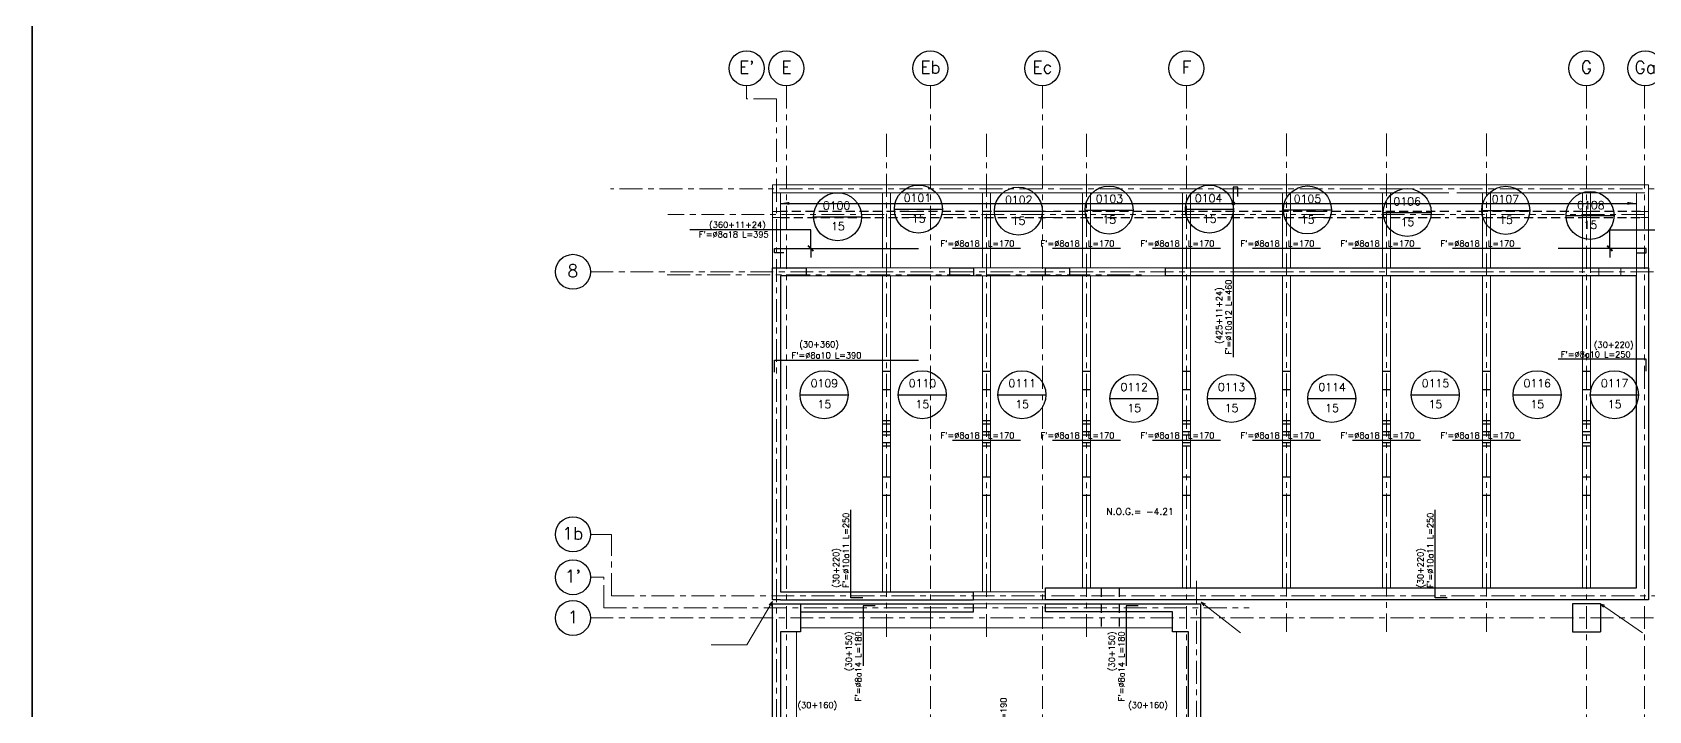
# Model space of a CAD drawing. Extents: x -4 to 6083, y -4 to 8618.
# Drawn here: x 0 to 4041, y 2352 to 4047 of the extents above; entities that cross this region are included whole.
import ezdxf
from ezdxf.enums import TextEntityAlignment as Align
from ezdxf.xclip import XClip

# ---------------------------------------------------------------- set-up
doc = ezdxf.new("R2010")
doc.units = 0
doc.header["$LTSCALE"] = 45
doc.header["$MEASUREMENT"] = 0
doc.header["$XCLIPFRAME"] = 0
for name, pattern in [('2017_67-101$0$DASHED', [0.75, 0.5, -0.25]), ('2017_67-101$0$Grid Line', [2.2225, 1.27, -0.3175, 0.3175, -0.3175]), ('2017_67-101$0$RLE-PROYECCION', [0.71438, 0.47625, -0.23813])]:
    doc.linetypes.add(name, pattern=pattern)
doc.layers.get('0').update_dxf_attribs({"linetype": 'CONTINUOUS'})
for name, color, linetype, lineweight in [('2017_67-101$0$A-ANNO-TEXT', 2, 'CONTINUOUS', 9), ('2017_67-101$0$RLE-EJE', 3, 'CONTINUOUS', 25), ('2017_67-101$0$RLE-EJES', 1, '2017_67-101$0$Grid Line', 9), ('2017_67-101$0$RLE-MURO', 3, 'CONTINUOUS', 25), ('2017_67-101$0$RLE-NIVELES', 3, 'CONTINUOUS', 9), ('2017_67-101$0$RLE-PROYECCION', 2, '2017_67-101$0$RLE-PROYECCION', 15), ('2017_67-101$0$RLE-VIGA', 3, 'CONTINUOUS', 15)]:
    doc.layers.add(name, color=color, linetype=linetype, lineweight=lineweight)
for name, color, linetype in [('2017_67-101$0$RLA-MURO INV DILATADO', 2, '2017_67-101$0$DASHED'), ('fe', 7, 'CONTINUOUS'), ('RLA-FE', 7, 'CONTINUOUS'), ('RLA-FORMATO', 7, 'CONTINUOUS'), ('RLA-LOSAS', 3, 'CONTINUOUS'), ('RLA-TEXTOS-SM', 3, 'CONTINUOUS')]:
    doc.layers.add(name, color=color, linetype=linetype)
doc.styles.add('2017_67-101$0$ROMAND', font='romand', dxfattribs={"height": 31.5})
doc.styles.add('2017_67-101$0$ROMANS', font='ROMANS.shx', dxfattribs={"height": 16.875})
doc.styles.add('ROMAND', font='romand', dxfattribs={"height": 31.5})
doc.styles.add('ROMANS', font='ROMANS.shx', dxfattribs={"height": 16.875})
doc.styles.add('ROMANS0', font='romans.shx')
doc.dimstyles.new('ING-75', dxfattribs={"dimscale": 75, "dimtxt": 0.27, "dimasz": 0.3, "dimexe": 0, "dimexo": 0, "dimgap": 0.1, "dimtad": 1, "dimdec": 1, "dimzin": 12, "dimdsep": 46, "dimtxsty": 'ROMANS', "dimblk": 'TICK1', "dimblk1": 'TICK1', "dimblk2": 'TICK1', "dimcen": 0.09, "dimclrd": 2, "dimclre": 1, "dimclrt": 3, "dimadec": 0, "dimazin": 0, "dimtfac": 1, "dimtdec": 0, "dimtix": 1, "dimtmove": 2, "dimatfit": 3, "dimldrblk": 'TICK1', "dimfxl": 0, "dimfxlon": 1, "dimtolj": 1, "dimtzin": 0, "dimarcsym": 0})

# ---------------------------------------------------------------- blocks, each defined once
blk = doc.blocks.new('2017_67-101')
at = {"layer": '2017_67-101$0$A-ANNO-TEXT'}
for p, q in [((1026.82, 7206.14), (962.37, 7097.77)), ((1026.82, 7206.14), (1018.48, 7198.02)), ((1026.82, 7206.14), (1023.66, 7194.93)), ((2098.04, 7204.54), (2108.76, 7200)), ((2098.04, 7204.54), (2105.05, 7195.25)), ((2098.04, 7204.54), (2196.66, 7127.54)), ((3096.54, 7200.72), (3107.5, 7196.77)), ((3096.54, 7200.72), (3104.05, 7191.82)), ((3096.54, 7200.72), (3201.66, 7127.54)), ((962.37, 7097.77), (873.54, 7097.77))]:
    blk.add_line(p, q, dxfattribs=at)
at = {"layer": '2017_67-101$0$RLA-MURO INV DILATADO'}
for p, q in [((1367.64, 8181.1), (1046.32, 8181.1)), ((1046.32, 8166.1), (1367.64, 8166.1)), ((1708.95, 8181.1), (1387.64, 8181.1)), ((1387.64, 8166.1), (1708.95, 8166.1)), ((2051.32, 8181.1), (1728.95, 8181.1)), ((1728.95, 8166.1), (2051.32, 8166.1)), ((2384.32, 8181.1), (2071.32, 8181.1)), ((2071.32, 8166.1), (2384.32, 8166.1)), ((2717.32, 8181.1), (2404.32, 8181.1)), ((2404.32, 8166.1), (2717.32, 8166.1)), ((3051.32, 8181.1), (2737.32, 8181.1)), ((2737.32, 8166.1), (3051.32, 8166.1)), ((3196.32, 8181.1), (3071.32, 8181.1)), ((3071.32, 8166.1), (3196.32, 8166.1)), ((1321.32, 7780.98), (1301.32, 7780.98)), ((1321.32, 7780.98), (1301.32, 7780.98)), ((1571.32, 7780.98), (1551.32, 7780.98)), ((1571.32, 7780.98), (1551.32, 7780.98)), ((1821.32, 7780.98), (1801.32, 7780.98)), ((1821.32, 7780.98), (1801.32, 7780.98)), ((2071.32, 7780.98), (2051.32, 7780.98)), ((2321.32, 7780.98), (2301.32, 7780.98)), ((2571.32, 7780.98), (2551.32, 7780.98)), ((2821.32, 7780.98), (2801.32, 7780.98)), ((3071.32, 7780.98), (3051.32, 7780.98)), ((1301.32, 7735.98), (1321.32, 7735.98)), ((1301.32, 7735.98), (1321.32, 7735.98)), ((1551.32, 7735.98), (1571.32, 7735.98)), ((1551.32, 7735.98), (1571.32, 7735.98)), ((1801.32, 7735.98), (1821.32, 7735.98)), ((1801.32, 7735.98), (1821.32, 7735.98)), ((2051.32, 7735.98), (2071.32, 7735.98)), ((2301.32, 7735.98), (2321.32, 7735.98)), ((2551.32, 7735.98), (2571.32, 7735.98)), ((2801.32, 7735.98), (2821.32, 7735.98)), ((3051.32, 7735.98), (3071.32, 7735.98)), ((1321.32, 7657.65), (1301.32, 7657.65)), ((1301.32, 7650.15), (1321.32, 7650.15)), ((1571.32, 7657.65), (1551.32, 7657.65)), ((1551.32, 7650.15), (1571.32, 7650.15)), ((1821.32, 7657.65), (1801.32, 7657.65)), ((1801.32, 7650.15), (1821.32, 7650.15)), ((2071.32, 7657.65), (2051.32, 7657.65)), ((2051.32, 7650.15), (2071.32, 7650.15)), ((2321.32, 7657.65), (2301.32, 7657.65)), ((2301.32, 7650.15), (2321.32, 7650.15)), ((2571.32, 7657.65), (2551.32, 7657.65)), ((2551.32, 7650.15), (2571.32, 7650.15)), ((2821.32, 7657.65), (2801.32, 7657.65)), ((2801.32, 7650.15), (2821.32, 7650.15)), ((3071.32, 7657.65), (3051.32, 7657.65)), ((3051.32, 7650.15), (3071.32, 7650.15)), ((1321.32, 7630.15), (1301.32, 7630.15)), ((1301.32, 7622.65), (1321.32, 7622.65)), ((1321.32, 7602.65), (1301.32, 7602.65)), ((1571.32, 7630.15), (1551.32, 7630.15)), ((1551.32, 7622.65), (1571.32, 7622.65)), ((1571.32, 7602.65), (1551.32, 7602.65)), ((1821.32, 7630.15), (1801.32, 7630.15)), ((1801.32, 7622.65), (1821.32, 7622.65)), ((1821.32, 7602.65), (1801.32, 7602.65)), ((2071.32, 7630.15), (2051.32, 7630.15)), ((2051.32, 7622.65), (2071.32, 7622.65)), ((2071.32, 7602.65), (2051.32, 7602.65)), ((2321.32, 7630.15), (2301.32, 7630.15)), ((2301.32, 7622.65), (2321.32, 7622.65)), ((2321.32, 7602.65), (2301.32, 7602.65)), ((2571.32, 7630.15), (2551.32, 7630.15)), ((2551.32, 7622.65), (2571.32, 7622.65)), ((2571.32, 7602.65), (2551.32, 7602.65)), ((2821.32, 7630.15), (2801.32, 7630.15)), ((2801.32, 7622.65), (2821.32, 7622.65)), ((2821.32, 7602.65), (2801.32, 7602.65)), ((3071.32, 7630.15), (3051.32, 7630.15)), ((3051.32, 7622.65), (3071.32, 7622.65)), ((3071.32, 7602.65), (3051.32, 7602.65)), ((1301.32, 7595.15), (1321.32, 7595.15)), ((1551.32, 7595.15), (1571.32, 7595.15)), ((1801.32, 7595.15), (1821.32, 7595.15)), ((2051.32, 7595.15), (2071.32, 7595.15)), ((2301.32, 7595.15), (2321.32, 7595.15)), ((2551.32, 7595.15), (2571.32, 7595.15)), ((2801.32, 7595.15), (2821.32, 7595.15)), ((3051.32, 7595.15), (3071.32, 7595.15)), ((1321.32, 7516.81), (1301.32, 7516.81)), ((1571.32, 7516.81), (1551.32, 7516.81)), ((1821.32, 7516.81), (1801.32, 7516.81)), ((2071.32, 7516.81), (2051.32, 7516.81)), ((2321.32, 7516.81), (2301.32, 7516.81)), ((2571.32, 7516.81), (2551.32, 7516.81)), ((2821.32, 7516.81), (2801.32, 7516.81)), ((3071.32, 7516.81), (3051.32, 7516.81)), ((1301.32, 7471.81), (1321.32, 7471.81)), ((1551.32, 7471.81), (1571.32, 7471.81)), ((1801.32, 7471.81), (1821.32, 7471.81)), ((2051.32, 7471.81), (2071.32, 7471.81)), ((2301.32, 7471.81), (2321.32, 7471.81)), ((2551.32, 7471.81), (2571.32, 7471.81)), ((2801.32, 7471.81), (2821.32, 7471.81)), ((3051.32, 7471.81), (3071.32, 7471.81)), ((1848.32, 7240.15), (1848.32, 7210.15)), ((1893.32, 7240.15), (1893.32, 7210.15)), ((1848.32, 7200.15), (1848.32, 7140.15)), ((1893.32, 7200.15), (1893.32, 7140.15))]:
    blk.add_line(p, q, dxfattribs=at)
at = {"layer": '2017_67-101$0$RLE-EJE'}
for centre in [(961.99, 8538.89), (1061.32, 8538.89), (1421.32, 8538.89), (1701.32, 8538.89), (2061.32, 8538.89), (3061.32, 8538.89), (3208.32, 8538.89), (527.57, 8030.14), (527.57, 7374.01), (527.57, 7266.98), (527.57, 7165.15)]:
    blk.add_circle(centre, 43.75, dxfattribs=at)
at = {"layer": '2017_67-101$0$RLE-EJES'}
for p, q in [((961.99, 8462.19), (961.99, 8495.14)), ((1061.32, 8495.14), (1061.32, 5260.14)), ((1421.32, 8495.14), (1421.32, 6468.29)), ((1701.32, 8495.14), (1701.32, 6468.29)), ((2061.32, 8495.14), (2061.32, 5260.14)), ((3061.32, 8495.14), (3061.32, 5260.14)), ((3206.32, 8495.14), (3206.32, 5260.14)), ((1036.32, 8462.19), (961.99, 8462.19)), ((1036.32, 8462.19), (1036.32, 5294.59)), ((1311.32, 8374.89), (1311.32, 7104.89)), ((1561.32, 8374.89), (1561.32, 7104.89)), ((1811.32, 8374.89), (1811.32, 7104.89)), ((2311.32, 8376.15), (2311.32, 7130.15)), ((2561.32, 8376.15), (2561.32, 7130.15)), ((2811.32, 8376.15), (2811.32, 7130.15)), ((3301.82, 8237.14), (621.32, 8237.14)), ((3206.32, 8173.6), (765.22, 8173.6)), ((571.32, 8030.14), (3888.7, 8030.14)), ((763.22, 8022.64), (1953.22, 8022.64)), ((623.95, 7374.01), (571.32, 7374.01)), ((623.95, 7220.15), (623.95, 7374.01)), ((604.81, 7266.98), (571.32, 7266.98)), ((604.81, 7190.14), (604.81, 7266.98)), ((2086.32, 7257.8), (2086.32, 5291.38)), ((623.95, 7220.15), (3888.7, 7220.15)), ((571.32, 7165.15), (3852.44, 7165.15)), ((604.81, 7190.14), (2218.32, 7190.14))]:
    blk.add_line(p, q, dxfattribs=at)
at = {"layer": '2017_67-101$0$RLE-MURO'}
for p, q in [((1026.32, 7210.15), (1026.32, 8040.14)), ((1026.32, 8040.14), (1111.32, 8040.14)), ((1046.32, 8020.14), (1046.32, 7230.15)), ((1111.32, 8020.14), (1046.32, 8020.14)), ((1111.32, 8020.14), (1111.32, 8040.14)), ((1468.95, 8040.14), (1468.95, 8020.14)), ((1468.95, 8040.14), (1528.95, 8040.14)), ((1528.95, 8020.14), (1468.95, 8020.14)), ((1528.95, 8040.14), (1528.95, 8020.14)), ((2008.85, 8020.14), (2008.85, 8040.14)), ((2008.85, 8040.14), (3216.32, 8040.14)), ((3186.32, 8020.14), (2008.85, 8020.14)), ((3186.32, 7240.15), (3186.32, 8020.14)), ((3216.32, 8040.14), (3216.32, 7210.15)), ((1708.95, 7240.15), (3186.32, 7240.15)), ((1708.95, 7210.15), (1708.95, 7240.15)), ((1046.32, 7210.15), (1026.32, 7210.15)), ((1026.32, 7200.15), (1096.32, 7200.15)), ((1026.32, 7130.15), (1026.32, 7200.15)), ((1046.32, 7230.15), (1528.95, 7230.15)), ((1046.32, 7210.15), (1528.95, 7210.15)), ((1096.32, 7200.15), (1096.32, 7130.15)), ((1096.32, 7200.15), (1528.95, 7200.15)), ((1528.95, 7210.15), (1528.95, 7230.15)), ((1528.95, 7180.14), (1528.95, 7200.15)), ((3216.32, 7210.15), (1708.95, 7210.15)), ((1708.95, 7180.14), (1708.95, 7200.14)), ((1708.95, 7200.14), (2026.32, 7200.14)), ((2026.32, 7200.15), (2096.32, 7200.15)), ((2026.32, 7200.14), (2026.32, 7200.15)), ((2096.32, 7200.15), (2096.32, 7130.15)), ((3096.32, 7200.14), (3026.32, 7200.14)), ((3026.32, 7200.14), (3026.32, 7130.14)), ((3096.32, 7200.14), (3096.32, 7130.14)), ((1096.32, 7180.14), (1528.95, 7180.14)), ((2026.32, 7180.14), (1708.95, 7180.14)), ((2026.32, 7130.15), (2026.32, 7180.14)), ((1026.32, 6550.14), (1026.32, 7130.15)), ((1096.32, 7130.15), (1046.32, 7130.15)), ((1046.32, 7130.15), (1046.32, 6550.14)), ((2066.32, 7130.15), (2026.32, 7130.15)), ((2066.32, 6310.15), (2066.32, 7130.15)), ((2096.32, 7130.15), (2096.32, 6310.15)), ((3026.32, 7130.14), (3096.32, 7130.14))]:
    blk.add_line(p, q, dxfattribs=at)
blk.add_lwpolyline([(1768.95, 8020.14), (1708.95, 8020.14), (1708.95, 8040.14), (1768.95, 8040.14)], close=True, dxfattribs=at)
at = {"layer": '2017_67-101$0$RLE-PROYECCION'}
for p, q in [((1046.32, 8227.14), (1026.32, 8227.14)), ((2051.32, 8227.14), (2071.32, 8227.14)), ((1046.32, 8181.1), (1026.32, 8181.1)), ((1026.32, 8166.1), (1046.32, 8166.1)), ((1387.64, 8181.1), (1367.64, 8181.1)), ((1367.64, 8166.1), (1387.64, 8166.1)), ((1728.95, 8181.1), (1708.95, 8181.1)), ((1708.95, 8166.1), (1728.95, 8166.1)), ((2071.32, 8181.1), (2051.32, 8181.1)), ((2051.32, 8166.1), (2071.32, 8166.1)), ((2404.32, 8181.1), (2384.32, 8181.1)), ((2384.32, 8166.1), (2404.32, 8166.1)), ((3071.32, 8181.1), (3051.32, 8181.1)), ((3051.32, 8166.1), (3071.32, 8166.1)), ((3216.32, 8181.1), (3196.32, 8181.1)), ((3196.32, 8166.1), (3216.32, 8166.1)), ((2051.32, 8020.14), (2051.32, 8040.13)), ((2071.32, 8040.13), (2071.32, 8020.14)), ((3051.32, 8027.64), (3051.32, 8040.13)), ((3071.32, 8040.13), (3071.32, 8027.64)), ((3092.32, 8020.14), (3092.32, 8040.14)), ((3147.32, 8020.14), (3147.32, 8040.14)), ((3186.32, 8020.14), (3186.32, 8040.13))]:
    blk.add_line(p, q, dxfattribs=at)
for points in [[(1367.64, 8227.14), (1374.3, 8227.14), (1380.97, 8227.14), (1387.63, 8227.14)], [(1708.95, 8227.14), (1715.62, 8227.14), (1722.28, 8227.14), (1728.94, 8227.14)], [(2384.33, 8227.14), (2390.99, 8227.14), (2397.65, 8227.14), (2404.32, 8227.14)], [(3051.33, 8227.14), (3057.99, 8227.14), (3064.65, 8227.14), (3071.32, 8227.14)], [(3186.32, 8227.14), (3202.99, 8227.14), (3209.66, 8227.14), (3216.32, 8227.14)]]:
    blk.add_open_spline(points, degree=3, dxfattribs=at)
at = {"layer": '2017_67-101$0$RLE-VIGA'}
for p, q in [((1026.32, 8227.14), (1026.32, 8247.14)), ((1026.32, 8247.14), (2225.28, 8247.14)), ((2225.28, 8247.14), (2375.28, 8247.14)), ((2375.28, 8247.14), (3196.32, 8247.14)), ((3196.32, 8247.14), (3216.32, 8247.14)), ((3216.32, 8247.14), (3216.32, 8040.14)), ((1026.32, 8040.14), (1026.32, 8227.14)), ((1046.32, 8227.14), (1046.32, 8040.14)), ((1367.64, 8227.14), (1046.32, 8227.14)), ((1301.32, 8227.14), (1301.32, 8040.14)), ((1321.32, 8227.14), (1321.32, 8040.14)), ((1708.95, 8227.14), (1387.64, 8227.14)), ((1551.32, 8227.14), (1551.32, 8040.14)), ((1571.32, 8227.14), (1571.32, 8040.14)), ((2051.32, 8227.14), (1728.95, 8227.14)), ((1801.32, 8227.14), (1801.32, 8040.14)), ((1821.32, 8227.14), (1821.32, 8040.14)), ((2051.32, 8227.14), (2051.32, 8040.14)), ((2225.28, 8227.14), (2071.32, 8227.14)), ((2071.32, 8227.14), (2071.32, 8040.14)), ((2300.39, 8227.14), (2225.28, 8227.14)), ((2315.35, 8227.14), (2300.39, 8227.14)), ((2301.32, 8227.14), (2301.32, 8040.14)), ((2375.28, 8227.14), (2315.35, 8227.14)), ((2321.32, 8227.14), (2321.32, 8040.14)), ((2384.32, 8227.14), (2375.28, 8227.14)), ((2717.32, 8227.14), (2404.32, 8227.14)), ((2551.32, 8227.14), (2551.32, 8040.14)), ((2571.32, 8227.14), (2571.32, 8040.14)), ((3051.32, 8227.14), (2737.32, 8227.14)), ((2801.32, 8227.14), (2801.32, 8040.14)), ((2821.32, 8227.14), (2821.32, 8040.14)), ((3051.32, 8227.14), (3051.32, 8040.14)), ((3186.32, 8227.14), (3071.32, 8227.14)), ((3071.32, 8227.14), (3071.32, 8040.14)), ((3186.32, 8227.14), (3186.32, 8040.14)), ((1468.95, 8040.14), (1111.32, 8040.14)), ((1468.95, 8020.14), (1111.32, 8020.14)), ((1301.32, 8020.14), (1301.32, 7389.65)), ((1321.32, 8020.14), (1321.32, 7230.15)), ((1528.95, 8040.14), (2008.85, 8040.14)), ((2008.85, 8020.14), (1528.95, 8020.14)), ((1551.32, 8020.14), (1551.32, 7500.15)), ((1571.32, 8020.14), (1571.32, 7500.15)), ((1801.32, 8020.14), (1801.32, 7500.15)), ((1821.32, 8020.14), (1821.32, 7500.15)), ((2051.32, 8020.14), (2051.32, 7610.15)), ((2071.32, 8020.14), (2071.32, 7610.15)), ((2301.32, 8020.14), (2301.32, 7717.14)), ((2321.32, 8020.14), (2321.32, 7717.14)), ((2551.32, 8020.14), (2551.32, 7717.14)), ((2571.32, 8020.14), (2571.32, 7717.14)), ((2801.32, 8020.14), (2801.32, 7717.14)), ((2821.32, 8020.14), (2821.32, 7717.14)), ((3051.32, 8020.14), (3051.32, 7930.64)), ((3071.32, 8020.14), (3071.32, 7930.64)), ((3051.32, 7930.64), (3051.32, 7240.15)), ((3071.32, 7930.64), (3071.32, 7240.15)), ((2301.32, 7717.14), (2301.32, 7240.15)), ((2321.32, 7717.14), (2321.32, 7240.15)), ((2551.32, 7717.14), (2551.32, 7240.15)), ((2571.32, 7717.14), (2571.32, 7240.15)), ((2801.32, 7717.14), (2801.32, 7240.15)), ((2821.32, 7717.14), (2821.32, 7240.15)), ((2051.32, 7610.15), (2051.32, 7240.15)), ((2071.32, 7610.15), (2071.32, 7240.15)), ((1551.32, 7500.15), (1551.32, 7230.15)), ((1571.32, 7500.15), (1571.32, 7230.15)), ((1801.32, 7500.15), (1801.32, 7240.15)), ((1821.32, 7500.15), (1821.32, 7240.15)), ((1301.32, 7389.65), (1301.32, 7230.15)), ((1096.32, 7200.15), (1519.96, 7200.15)), ((1528.95, 7230.15), (1708.95, 7230.15)), ((1528.95, 7210.15), (1708.95, 7210.15)), ((1528.95, 7200.15), (2026.32, 7200.15)), ((1086.32, 7130.15), (1086.32, 6310.15)), ((1096.32, 7140.15), (2026.32, 7140.15)), ((2036.32, 7130.15), (2036.32, 6310.15))]:
    blk.add_line(p, q, dxfattribs=at)
at = {"layer": '2017_67-101$0$RLE-EJE', "color": 5, "char_height": 31.25, "width": 1, "attachment_point": 2, "line_spacing_factor": 0.941778, "style": '2017_67-101$0$ROMAND'}
for s, insert in [("E'", (962, 8557.2)), ('E', (1061.33, 8557.2)), ('Eb', (1421.33, 8557.2)), ('Ec', (1701.33, 8557.2)), ('F', (2061.33, 8557.2)), ('G', (3061.33, 8557.2)), ('Ga', (3208.31, 8556.82)), ('8', (527.38, 8048.27)), ('1b', (527.38, 7392.14)), ("1'", (527.38, 7285.11)), ('1', (527.38, 7183.28))]:
    blk.add_mtext(s, dxfattribs=dict(at, insert=insert))
at = {"layer": '2017_67-101$0$RLE-NIVELES', "insert": (1945.53, 7430.99), "char_height": 16.875, "width": 195.5821, "attachment_point": 5, "line_spacing_factor": 0.941778, "style": '2017_67-101$0$ROMANS'}
blk.add_mtext('N.O.G.= -4.21', dxfattribs=at)
blk = doc.blocks.new('TICK1')
at = {"color": 2}
for points in [[(0, 0), (-1, 0)], [(0, 0), (1, 0)]]:
    blk.add_lwpolyline(points, dxfattribs=at)
at = {"color": 2, "const_width": 0.2}
blk.add_lwpolyline([(-0.3, -0.3), (0.3, 0.3)], dxfattribs=at)

msp = doc.modelspace()

# ---------------------------------------------------------------- linework, layer by layer
at = {"layer": 'fe', "color": 1}
msp.add_line((1870.1, 3619.4), (4009.6, 3619.4), dxfattribs=at)
at = {"layer": 'fe', "const_width": 5}
msp.add_lwpolyline([(2999.9, 3619.4, 1), (3004.9, 3619.4, 1)], format="xyb", close=True, dxfattribs=at)
at = {"layer": 'fe', "color": 1}
for points in [[(1892.6, 3615.7), (1870.1, 3619.4), (1892.6, 3623.2)], [(3987.1, 3615.7), (4009.6, 3619.4), (3987.1, 3623.2)]]:
    msp.add_solid(points, dxfattribs=at)
at = {"layer": 'RLA-FE'}
for points in [[(3013.4, 3636.3), (3013.4, 3660.3), (3002.4, 3660.3), (3002.4, 3235.3)], [(1879.1, 3496), (1855.1, 3496), (1855.1, 3507), (2215.1, 3507)], [(2300.1, 3507.1), (2470.1, 3507.1)], [(2550.1, 3507.1), (2720.1, 3507.1)], [(2800.1, 3507.1), (2970.1, 3507.1)], [(3050.1, 3507.1), (3220.1, 3507.1)], [(3300.1, 3507.1), (3470.1, 3507.1)], [(3550.1, 3507.1), (3720.1, 3507.1)], [(4010.6, 3495.9), (4034.6, 3495.9), (4034.6, 3506.9), (3814.6, 3506.9)], [(1855.1, 3197.6), (1855.1, 3227.6), (2215.1, 3227.6)], [(4034.6, 3200), (4034.6, 3230), (3814.6, 3230)], [(2300.1, 3027.5), (2470.1, 3027.5)], [(2550.1, 3027.5), (2720.1, 3027.5)], [(2800.1, 3027.5), (2970.1, 3027.5)], [(3050.1, 3027.5), (3220.1, 3027.5)], [(3300.1, 3027.5), (3470.1, 3027.5)], [(3550.1, 3027.5), (3720.1, 3027.5)], [(2076, 2633.4), (2046, 2633.4), (2046, 2853.4)], [(3536.9, 2633.4), (3506.9, 2633.4), (3506.9, 2853.4)], [(2106.9, 2613.3), (2076.9, 2613.3), (2076.9, 2463.3)], [(2764.6, 2613.3), (2734.6, 2613.3), (2734.6, 2463.3)]]:
    msp.add_lwpolyline(points, dxfattribs=at)
at = {"layer": 'RLA-FORMATO', "color": 6, "linetype": 'Continuous'}
for p, q in [((0, 8617.5), (0, 0)), ((0, 0), (0, 7890))]:
    msp.add_line(p, q, dxfattribs=at)
at = {"layer": 'RLA-LOSAS'}
for p, q in [((2155.2, 3605.2), (2275.2, 3605.2)), ((2405, 3600), (2525, 3600)), ((2631.6, 3602.8), (2751.6, 3602.8)), ((2882.7, 3605), (3002.7, 3605)), ((3127.7, 3603), (3247.7, 3603)), ((3377.1, 3596.7), (3497.1, 3596.7)), ((3623.6, 3602), (3743.6, 3602)), ((1953.2, 3586), (2073.2, 3586)), ((3834.2, 3589.4), (3956.2, 3589.4)), ((1919.3, 3141.3), (2039.3, 3141.3)), ((2164.6, 3141.3), (2284.6, 3141.3)), ((2413.8, 3141.3), (2533.8, 3141.3)), ((2694, 3131.9), (2814, 3131.9)), ((2937.5, 3131.9), (3057.5, 3131.9)), ((3188.6, 3131.9), (3308.6, 3131.9)), ((3447.1, 3141.3), (3567.1, 3141.3)), ((3701.6, 3141.3), (3821.6, 3141.3)), ((3893.1, 3141.3), (4015.1, 3141.3))]:
    msp.add_line(p, q, dxfattribs=at)
for centre in [(2013.2, 3586), (2215.2, 3605.2), (2465, 3600), (2691.6, 3602.8), (2942.7, 3605), (3187.7, 3603), (3437.1, 3596.7), (3683.6, 3602), (3894.2, 3589.4), (1979.3, 3141.3), (2224.6, 3141.3), (2473.8, 3141.3), (3507.1, 3141.3), (3761.6, 3141.3), (3955.1, 3141.3), (2754, 3131.9), (2997.5, 3131.9), (3248.6, 3131.9)]:
    msp.add_circle(centre, 60, dxfattribs=at)

# ---------------------------------------------------------------- block references
ref = msp.add_blockref('2017_67-101', (823.8, -4581.8))
XClip(ref).set_block_clipping_path([(363.0141845847, 5172.9563202759), (4138.5012184707, 8594.4332992691)])

# ---------------------------------------------------------------- texts
at = {"layer": 'RLA-LOSAS', "char_height": 20, "width": 1, "attachment_point": 2, "line_spacing_factor": 0.941778, "style": 'ROMAND'}
for s, insert in [('0101', (2212.6, 3643)), ('0102', (2465.9, 3638.2)), ('0103', (2692.6, 3640.9)), ('0104', (2940.5, 3642.1)), ('0105', (3187.7, 3640.7)), ('0107', (3682.5, 3640.2)), ('0100', (2010.6, 3623.9)), ('0106', (3437.1, 3634.4)), ('0108', (3896.2, 3625)), ('15', (2013.8, 3572.1)), ('15', (2215.8, 3591.2)), ('15', (2465.6, 3586.1)), ('15', (2692.2, 3588.8)), ('15', (2943.3, 3591)), ('15', (3188.3, 3589)), ('15', (3437.7, 3582.8)), ('15', (3684.2, 3588.1)), ('15', (3894.8, 3575.4)), ('0109', (1980, 3179.8)), ('0110', (2225.2, 3179.8)), ('0111', (2474.5, 3179.8)), ('0112', (2754.7, 3170.4)), ('0113', (2998.2, 3170.4)), ('0114', (3249.2, 3170.4)), ('0115', (3507.8, 3179.8)), ('0116', (3762.2, 3179.8)), ('0117', (3955.7, 3179.8)), ('15', (1979.9, 3127.3)), ('15', (2225.1, 3127.3)), ('15', (2474.4, 3127.3)), ('15', (2754.6, 3118)), ('15', (2998.1, 3118)), ('15', (3249.1, 3118)), ('15', (3507.7, 3127.3)), ('15', (3762.1, 3127.3)), ('15', (3955.7, 3127.3))]:
    msp.add_mtext(s, dxfattribs=dict(at, insert=insert))
at = {"layer": 'RLA-TEXTOS-SM', "style": 'ROMANS0'}
for s, p in [('(360+11+24)', (1833.5, 3553.8)), ("F'=%%C8a18 L=395", (1840.7, 3529.9)), ('(30+220)', (4002.8, 3253.9)), ("F'=%%C8a10 L=250", (3995.6, 3230))]:
    msp.add_text(s, height=15, dxfattribs=at).set_placement(p, align=Align.BOTTOM_RIGHT)
for p in [(2362.6, 3507.1), (2612.6, 3507.1), (2862.6, 3507.1), (3112.6, 3507.1), (3362.6, 3507.1), (3612.6, 3507.1), (2362.6, 3027.5), (2612.6, 3027.5), (2862.6, 3027.5), (3112.6, 3027.5), (3362.6, 3027.5), (3612.6, 3027.5)]:
    msp.add_text("F'=%%C8a18  L=170", height=15, dxfattribs=at).set_placement(p, align=Align.BOTTOM_CENTER)
for s, p in [('(425+11+24)', (2978.7, 3409.6)), ("F'=%%C10a12 L=460", (3002.4, 3429)), ('(30+150)', (2053, 2549.6)), ("F'=%%C8a14 L=180", (2076.9, 2549.6)), ('(30+150)', (2710.6, 2549.6)), ("F'=%%C8a14 L=180", (2734.6, 2549.6))]:
    msp.add_text(s, height=15, rotation=90, dxfattribs=at).set_placement(p, align=Align.BOTTOM_RIGHT)
for s, p in [('(30+360)', (1917.5, 3255.1)), ("F'=%%C8a10 L=390", (1897.7, 3227.6)), ('(30+160)', (1913, 2353.5)), ('(30+160)', (2739.8, 2353.5))]:
    msp.add_text(s, height=15, dxfattribs=at).set_placement(p, align=Align.BOTTOM_LEFT)
for s, p in [("F'=%%C10a11 L=250", (2046, 2658.7)), ("F'=%%C10a11 L=250", (3506.9, 2658.7)), ('(30+220)', (2021.2, 2658.7)), ('(30+220)', (3482.1, 2658.7)), ("F'=%%C8a18 L=190", (2439.9, 2209.5))]:
    msp.add_text(s, height=15, rotation=90, dxfattribs=at).set_placement(p, align=Align.BOTTOM_LEFT)

# ---------------------------------------------------------------- leaders
at = {"layer": 'fe'}
for points in [[(1945.9, 3507), (1945.9, 3553.4), (1643.6, 3553.4)], [(3943.7, 3507), (3943.7, 3553.4), (4246, 3553.4)]]:
    msp.add_leader(points, dimstyle='ING-75', override={"dimgap": 0.1, "dimtad": 0}, dxfattribs=at)

doc.saveas('drawing.dxf')
